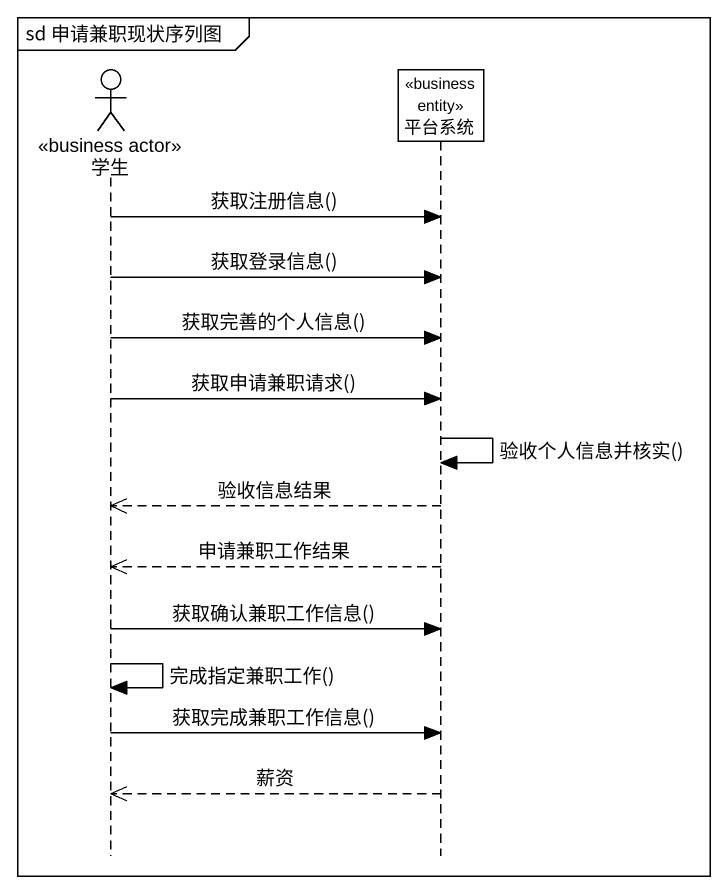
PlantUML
@startuml
mainframe sd 申请兼职现状序列图
hide footbox
actor 学生 <<business actor>>
participant 平台系统 <<business entity>>

学生 -> 平台系统 : 获取注册信息()
学生 -> 平台系统 : 获取登录信息()
学生 -> 平台系统 : 获取完善的个人信息()
学生 -> 平台系统 : 获取申请兼职请求()
平台系统 -> 平台系统 : 验收个人信息并核实()
平台系统 -->> 学生 : 验收信息结果
平台系统 -->> 学生 : 申请兼职工作结果
学生 -> 平台系统 : 获取确认兼职工作信息()
学生 -> 学生 : 完成指定兼职工作()
学生 -> 平台系统 : 获取完成兼职工作信息()
平台系统 -->> 学生 : 薪资
@enduml
